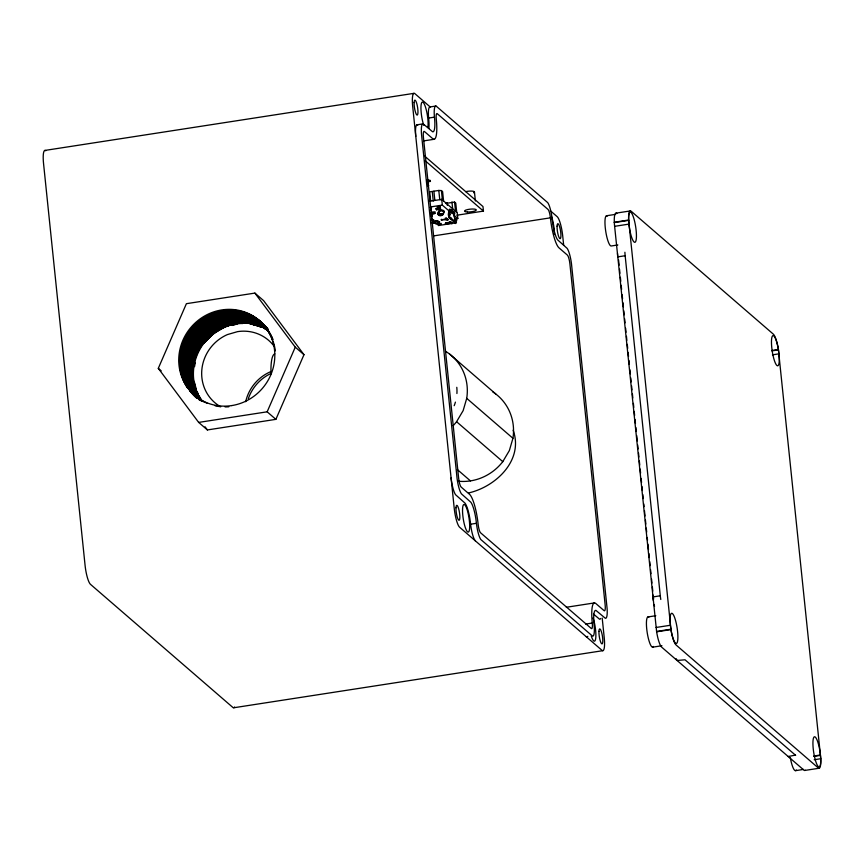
<?xml version="1.0" encoding="UTF-8"?>
<svg xmlns="http://www.w3.org/2000/svg" width="864" height="864" viewBox="0 0 864 864"><rect width="100%" height="100%" fill="white"/><g stroke="black" fill="none" stroke-linecap="round" stroke-linejoin="round"><path stroke-width="1.3" d="M182.725 361.552L182.79 359.024M183.146 359.338L182.952 369.511L183.816 373.14M200.005 399.762L197.845 397.645C165.413 354.942 224.251 295.25 267.062 328.277M198.288 398.023C182.704 377.039 188.676 345.74 208.904 330.005L220.061 323.417L232.146 319.885L244.793 319.583L256.813 322.585L267.451 329.357M435.197 211.907C435.024 214.196 430.834 212.63 431.946 215.86M456.17 220.709L455.058 220.946L456.602 220.849L456.754 219.532L454.853 218.786L453.546 213.592M183.578 354.046L184.658 350.363M185.371 347.9L186.44 344.218M186.883 344.596L183.654 355.644L186.883 344.596C195.458 324.842 216.778 311.742 238.334 313.999L250.355 316.991M445.522 351.292A49.432 46.98 -49.2 0 1 466.722 398.347L463.147 410.627L456.57 421.708A49.432 46.98 -49.2 0 1 453.211 425.628M492.782 391.889A49.432 46.98 -49.2 0 1 512.935 438.296L509.35 450.576L502.783 461.657A49.432 46.98 -49.2 0 1 457.898 481.172M438.502 225.234L436.914 223.506M444.107 211.723C444.355 212.587 440.327 209.326 438.944 211.345C441.256 212.209 434.268 217.242 442.8 214.888M455.058 220.946L455.177 222.944L455.317 221.173M439.981 207.436L437.692 207.792L438.599 208.829L439.56 208.678L439.981 207.436L440.543 207.922L439.798 208.883M453.935 212.9L449.831 209.002L449.302 210.902L450.824 209.509L452.704 211.108L451.786 212.684M433.75 220.774C432.032 221.81 430.488 215.093 432.248 213.538M439.96 211.345C434.7 211.788 440.197 219.348 443.513 213.592C446.105 210.103 441.806 209.38 438.826 210.362M158.296 368.345L186.397 303.685L254.891 293.09L263.606 300.629L303.977 354.694L275.875 419.353L207.392 429.937L198.666 422.41L158.296 368.345L161.201 370.85M198.666 422.41L267.16 411.815L295.261 347.155L254.891 293.09M446.386 219.283L447.8 220.093L446.386 219.283L446.774 218.376M450.522 222.858L451.948 223.668L450.522 222.858L450.911 221.962M451.127 223.387L451.526 222.491M441.655 214.294L438.998 214.704L437.519 213.43M436.039 221.011L437.962 221.638L434.376 222.188A1.112 1.058 -49.2 0 1 433.188 221.281L433.058 220.028M190.382 337.576L192.359 334.249M265.248 327.467L256.705 322.618L244.685 319.615C227.556 318.028 210.611 325.782 199.919 339.109L193.223 350.222A49.432 46.98 -49.2 0 0 199.692 399.978M220.493 323.784L209.347 330.383L200.351 339.487L193.774 350.568A49.432 46.98 -49.2 0 0 198.601 398.434M199.919 339.109L193.223 350.222L194.098 350.978L200.783 339.854L209.779 330.761L220.936 324.162L219.618 323.039M452.509 211.896C453.762 210.125 456.311 214.337 453.676 214.672M430.693 210.287L431.438 209.326L430.877 208.85M433.782 223.366L432.637 222.124L433.782 223.366L435.488 222.253M442.854 214.564L443.351 214.11M451.807 212.695C446.969 211.378 447.628 215.719 450.446 219.002M448.675 213.084L449.215 210.827M199.692 338.915L204.034 334.163M455.177 222.944L438.34 225.558M200.027 399.546A49.432 46.98 -49.2 0 1 201.658 340.632L201.226 340.254L210.222 331.139L221.368 324.562L233.572 321.019C245.484 319.55 257.828 322.067 267.635 329.206M242.827 323.514C227.761 323.158 213.743 331.571 204.271 342.889L203.839 342.511L212.836 333.396L223.981 326.819L236.066 323.298L248.724 322.996L260.744 325.987L267.149 329.627M201.982 341.021L211.118 331.884L222.124 325.328L234.382 321.775L247.417 321.862L259.438 324.853L267.883 329.724M267.494 329.67C248.962 306.061 210.146 309.69 192.942 333.072A49.432 46.98 -49.2 0 1 200.038 325.544M225.72 314.215L213.592 317.822L202.565 324.389L193.374 333.45M200.351 339.487C215.741 319.086 247.212 313.254 267.818 329.065M265.172 327.586C244.782 313.589 215.428 320.803 200.783 339.854L199.476 338.731M201.226 340.254L210.33 331.117L221.249 324.572L233.572 321.019M199.044 398.812A49.432 46.98 -49.2 0 1 204.044 335.966A49.432 46.98 -49.2 0 1 266.274 328.007A49.432 46.98 -49.2 0 0 234.004 321.386L221.681 324.95L210.773 331.495L201.658 340.632L210.654 331.517L221.8 324.94L234.004 321.386L246.478 321.106L258.53 324.097L258.098 323.719M202.532 341.377L211.648 332.251L222.674 325.685L234.878 322.142M203.839 342.511L212.954 333.385L223.862 326.84L236.185 323.276L249.102 323.374L261.058 326.387L267.592 330.005M201.809 400.831A49.432 46.98 -49.2 0 1 204.152 342.911L213.268 333.774L224.424 327.197L223.862 326.84M435.056 213.3L432.713 213.84M440.586 213.808L441.99 214.153M208.807 329.778L214.11 326.311M202.133 324.011L213.16 317.444L226.195 313.686A49.432 46.98 -49.2 0 1 238.734 313.405M223.549 326.43L212.08 332.629L202.964 341.755A49.432 46.98 -49.2 0 0 201.215 400.691M430.639 200.966L429.7 191.851L438.804 190.447L441.407 190.566L442.606 191.592L443.545 200.707L442.357 199.67L439.744 199.562L438.804 190.447M431.06 208.375L431.59 207.9L430.294 207.706M445.457 203.494L454.561 202.079L455.76 203.116L456.7 212.22M440.165 206.96C442.12 205.394 434.29 207.014 438.35 207.241M468.774 492.912C496.012 486.626 523.908 460.058 513.13 430.186M429.786 181.742L428.35 179.95L427.205 179.863M223.279 311.634L223.679 311.515A49.432 46.98 -49.2 0 1 266.803 328.061M225.461 313.513L225.86 313.394A49.432 46.98 -49.2 0 1 238.399 313.114M251.629 317.153A49.432 46.98 -49.2 0 0 227.07 314.442L214.866 317.984A49.432 46.98 -49.2 0 0 199.811 399.784A49.432 46.98 -49.2 0 1 215.741 318.74L227.934 315.198A49.432 46.98 -49.2 0 1 239.242 314.788M228.841 315.976L216.605 319.486A49.432 46.98 -49.2 0 0 199.724 399.632M222.998 326.084C237.395 320.339 254.858 320.468 267.7 329.875M244.361 319.205L245.668 320.339L257.688 323.33M234.382 321.775L235.688 322.898L223.43 326.462L222.124 325.328M231.822 319.496L233.129 320.62L245.668 320.339M232.157 325.447L236.995 324.043A49.432 46.98 -49.2 0 0 232.092 325.058M448.837 213.592C453.136 213.754 447.53 217.836 448.772 213.019M434.387 213.721C436.05 213.192 432.335 212.285 432.022 213.127L432.389 216.14M438.048 221.605L437.346 221.875L438.761 222.221M814.19 759.748L820.703 758.722L820.649 757.393L778.399 349.51A16.805 3.478 81.2 0 0 773.345 334.163L631.206 211.27A16.805 3.478 81.2 0 0 628.636 220.018L670.961 629.597A16.805 3.478 81.2 0 0 676.026 644.944L818.24 767.902A16.438 3.402 81.2 0 0 820.757 759.348L820.465 755.341L813.953 756.356M44.82 150.444L413.964 93.344M429.818 106.974L435.64 106.078M428.63 118.044L434.452 117.148M416.988 124.805L422.809 123.908M423.641 140.897L434.279 139.255M429.862 180.338L429.019 181.019L430.445 181.332L429.862 180.338L430.445 181.332M429.019 181.019L430.38 180.792M429.775 201.226L441.72 199.379L457.229 212.771L457.823 218.516L455.166 218.927M430.369 206.96L442.314 205.114L448.135 210.136M439.992 207.976L440.64 209.218L436.298 209.455L436.201 208.451L438.642 208.073M436.331 208.537L437.119 208.742M440.078 208.753L440.154 209.293L439.56 208.678M436.298 209.455L440.64 209.218M443.459 213.322L440.608 213.926M456.851 215.222L483.451 211.108L482.976 206.55L424.634 156.103M431.546 220.201L433.793 219.845M445.306 218.063L445.414 219.132L441.05 219.812L446.807 219.758L446.818 218.452L445.921 218.592L446.029 219.661M445.414 219.132L448.211 219.186L446.926 219.521M434.268 221.119L436.838 220.698M431.266 222.62L433.922 222.21M439.614 221.713L437.108 221.368M433.544 223.16L434.743 223.214M450.166 222.264L445.684 222.847L445.802 223.916L451.04 223.312L450.954 222.026M449.453 221.638L449.561 222.718L445.187 223.398L445.802 223.916M449.561 222.718L452.358 222.772L451.062 223.106M439.83 224.294L441.083 224.338L440.964 223.258M433.393 235.937L550.411 217.836A25.639 5.314 81.2 0 0 559.008 247.86L567.378 255.096A7.528 1.566 81.2 0 1 569.905 263.92L605.146 604.93A7.528 1.566 81.2 0 1 604.13 610.686L595.75 603.45A25.639 5.314 81.2 0 0 592.283 623.041A7.171 1.49 81.2 0 1 591.322 628.528L480.546 532.764A7.171 1.49 81.2 0 1 478.148 524.362A25.639 5.314 81.2 0 0 469.552 494.338L461.182 487.091A7.528 1.566 81.2 0 1 458.654 478.278L423.414 137.268A7.528 1.566 81.2 0 1 424.429 131.501L432.81 138.748A25.639 5.314 81.2 0 0 436.277 119.146A7.171 1.49 81.2 0 1 437.238 113.67L548.014 209.434A7.171 1.49 81.2 0 1 550.411 217.836M615.902 213.16L630.245 210.946M606.452 215.762L615.665 214.348M805.259 770.191A16.438 3.402 81.2 0 1 803.909 770.116L661.684 647.158A16.805 3.478 81.2 0 1 656.629 631.811L614.412 224.24L614.304 222.242L628.636 220.018M614.326 222.588L628.657 220.374A15.304 3.175 81.2 0 1 633.668 217.868A15.304 3.175 81.2 0 1 635.44 241.942A15.304 3.175 81.2 0 1 628.938 224.111L628.657 220.374M614.596 226.336L628.938 224.111M617.846 244.966L611.269 245.981A15.304 3.175 81.2 0 1 605.502 229.716A15.304 3.175 81.2 0 1 607.338 216.065M624.899 252.245A15.314 3.175 81.2 0 0 625.007 254.07L625.158 255.744L617.76 256.878L617.609 255.215A15.314 3.175 81.2 0 1 617.501 253.39M224.424 327.197L224.305 327.218A49.432 46.98 -49.2 0 1 261.058 326.387L267.516 330.016M248.983 323.374L260.744 325.987L267.084 329.638M204.152 342.911L213.386 333.752L212.836 333.396M193.687 392.191L194.616 392.051M771.887 350.514L778.399 349.51M771.941 350.892L778.453 349.888L778.972 353.83A15.304 3.175 81.2 0 1 775.235 362.804A15.304 3.175 81.2 0 1 771.887 337.37A15.304 3.175 81.2 0 1 778.453 349.888M772.459 354.845L778.972 353.83M470.599 524.21L476.431 523.314M566.352 607.262L594.281 602.942M625.158 255.744L660.29 595.793L652.903 596.938L653.098 598.644A15.314 3.175 81.2 0 0 653.389 600.631M585.641 624.078L592.283 623.041M647.914 616.95L655.798 615.73M656.057 627.48L670.388 625.266A15.304 3.175 81.2 0 1 674.125 616.291A15.304 3.175 81.2 0 1 677.473 641.736A15.304 3.175 81.2 0 1 670.907 629.219L670.388 625.266M656.575 631.433L670.907 629.219M656.629 631.811L670.961 629.597M233.798 707.756L602.942 650.657M652.73 647.158L661.932 645.732M795.679 755.363L685.012 659.783L677.203 660.474A14.947 3.1 81.2 0 1 676.22 658.735M795.29 755.125L788.281 756.508A14.947 3.1 81.2 0 0 788.692 756.529M813.91 756.011L820.433 754.996A15.304 3.175 81.2 0 0 813.92 737.154A15.304 3.175 81.2 0 0 815.692 761.227A15.304 3.175 81.2 0 0 820.703 758.722M795.571 770.656L803.466 769.435M804.848 770.44L819.191 768.226M232.038 319.68L238.097 319.345M241.898 319.68L247.212 320.198M224.381 313.06L225.796 313.805M227.005 315.317L227.534 314.842A49.432 46.98 -49.2 0 1 257.645 320.22M228.744 316.829L229.273 316.343A49.432 46.98 -49.2 0 1 258.304 321.138M229.619 317.585L242.158 317.304M240.646 321.624L246.92 321.484L248.227 322.618L241.952 322.758M449.042 215.741L449.377 217.004L451.224 218.203M455.004 221.854L456.484 222.75L449.701 217.004M244.577 319.388L250.376 320.706M253.195 324.648L261.619 326.743A49.432 46.98 -49.2 0 1 267.17 329.411M257.245 325.922L260.852 326.819M261.058 326.387L248.659 322.996M252.461 324.464L262.051 327.121M259.351 326.484L261.932 327.132M439.182 215.395L438.35 214.888M449.183 209.822L448.492 212.522M434.236 211.874L431.903 212.058A1.112 1.058 -49.2 0 0 430.942 213.3L431.309 216.313M249.923 316.613L260.96 322.996M264.168 328.342L266.274 329.551M417.798 125.064L417.398 124.826A15.077 3.121 81.2 0 0 415.649 134.752L415.789 136.393M586.3 636.768L586.688 637.006A14.72 3.046 81.2 0 0 587.779 636.325M211.648 332.251L211.118 331.884L212.512 333.007L203.407 342.133L202.09 341.01M223.16 326.03L222.296 325.285M199.811 339.152L200.664 339.898M550.314 210.73L557.172 216.659A16.546 3.424 81.2 0 1 562.723 236.034L563.663 245.192M425.11 160.661L483.451 211.108M449.885 210.632L454.237 214.391M449.615 210.805L453.978 214.574L454.842 218.797M453.946 215.168L457.823 218.516M437.692 207.792L438.242 208.278M436.201 208.451L436.763 208.915M436.838 209.693L436.406 209.315L437.206 209.639M450.166 223.247L450.058 222.167M432.022 213.127L432.961 213.959M441.083 224.338L440.068 223.463L436.482 224.014A1.112 1.058 -49.2 0 1 435.294 223.106M432.529 219.618L433.296 220.277M449.582 354.056L495.785 394.006M466.722 398.347L512.935 438.296M456.57 421.708L502.783 461.657M457.369 469.595L470.437 480.892M295.261 347.155L303.977 354.694M256.381 322.207L257.569 323.374M258.876 324.497L260.302 325.609M260.626 326.009L261.176 326.365M593.525 614.099L599.508 619.175A15.077 3.121 81.2 0 0 600.631 618.473M225.288 313.837L225.364 313.902A49.432 46.98 -49.2 0 0 202.025 323.914M234.004 321.386L233.453 321.03A49.432 46.98 -49.2 0 1 267.71 329.087A49.432 46.98 -49.2 0 0 214.823 318.892M221.249 324.572L221.8 324.94M208.591 329.594L209.898 330.728M210.222 331.139L210.773 331.495M267.16 411.815L275.875 419.353M192.91 349.812L194.216 350.935M191.743 392.364L196.992 397.667M232.146 319.885L232.578 320.274A49.432 46.98 -49.2 0 1 266.846 328.331M455.738 219.164L456.095 219.812M455.069 222.912L455.706 223.538L449.485 218.084L449.377 217.004M191.311 391.986L197.424 398.164M475.416 540.896L475.016 540.454A14.72 3.046 81.2 0 1 470.772 525.614L470.275 521.413A18.09 3.748 81.2 0 0 465.048 503.172L455.63 494.78A15.077 3.121 81.2 0 1 451.278 479.574L451.084 477.878M205.038 426.784L207.392 429.937M189.68 384.934L195.642 395.734M187.045 383.789L188.244 385.949M189.356 388.044L191.819 392.429M439.808 223.333L440.003 224.5M453.762 213.84L454.032 214.542M448.816 215.59L449.442 217.652M184.324 375.505L185.857 381.64M660.29 595.793L660.496 597.499A15.314 3.175 81.2 0 0 660.787 599.486M618.548 259.837L619.11 265.205M619.52 269.222L619.942 273.251M620.352 277.279L620.773 281.297M621.184 285.325L621.605 289.343M622.156 294.71L622.566 298.739M622.987 302.756L623.398 306.785M623.819 310.802L624.229 314.831M624.65 318.848L625.061 322.877M625.622 328.244L626.033 332.262M626.454 336.29L626.864 340.308M627.286 344.336L627.696 348.365M628.117 352.382L628.528 356.411M628.949 360.428L629.359 364.457M629.921 369.824L630.331 373.842M630.752 377.87L631.163 381.888M631.584 385.916L631.994 389.934M632.416 393.962L632.826 397.991M633.377 403.348L633.798 407.376M634.208 411.394L634.63 415.422M635.04 419.45L635.461 423.468M635.872 427.496L636.293 431.514M636.703 435.542L637.265 440.91M637.675 444.928L638.096 448.956M638.507 452.974L638.928 457.002M639.338 461.02L639.76 465.048M640.17 469.076L640.591 473.094M641.142 478.462L641.563 482.479M641.974 486.508L642.395 490.536M642.805 494.554L643.226 498.582M643.777 503.939L644.058 506.628M644.468 510.646L645.019 516.013M645.44 520.042L645.851 524.059M646.272 528.088L646.682 532.105M647.244 537.473L647.514 540.151M647.935 544.18L648.486 549.547M648.907 553.565L649.318 557.593M649.739 561.622L650.149 565.639M650.57 569.668L650.981 573.685M651.542 579.053L651.953 583.081M652.374 587.099L652.784 591.127M653.206 595.145L653.616 599.173M602.197 618.062L604.228 637.686A16.546 3.424 81.2 0 1 601.992 650.333L459.648 527.267A16.178 3.348 81.2 0 1 454.226 508.313L412.679 106.315A16.546 3.424 81.2 0 1 414.914 93.668L430.218 106.996A14.72 3.046 81.2 0 0 428.512 116.683L428.868 120.766A18.09 3.748 81.2 0 1 428.89 128.412M474.455 192.024L475.384 200.988M454.561 202.079L455.512 211.194M455.468 218.743L455.695 220.892M455.166 218.754L455.382 220.903M451.958 201.96L452.758 209.768M450.349 221.497L450.457 222.577M447.055 202.727L447.314 205.33M446.202 217.922L446.31 219.002M441.407 190.566L442.357 199.67M441.72 199.379L442.314 205.114M441.547 219.262L441.655 220.342M440.111 207.846L440.208 208.85M438.89 213.635L439.009 214.726M436.633 208.818L436.73 209.822M437.843 220.558L437.962 221.638M433.901 191.203L434.84 200.318M432.313 191.97L433.253 201.085M248.324 398.671A41.483 39.42 -49.2 0 1 271.318 373.313M234.565 706.968A16.546 3.424 81.2 0 1 232.848 707.432L90.504 584.356A16.178 3.348 81.2 0 1 85.082 565.412L43.535 163.404A16.546 3.424 81.2 0 1 45.77 150.768M196.981 396.889A49.432 46.98 -49.2 0 1 202.878 333.126A49.432 46.98 -49.2 0 1 266.198 327.521M197.046 398.25A49.432 46.98 -49.2 0 1 183.427 371.034M183.276 369.792A49.432 46.98 -49.2 0 1 226.13 314.572L238.691 314.312A49.432 46.98 -49.2 0 1 267.667 329.227M228.809 315.943A49.432 46.98 -49.2 0 1 240.116 315.544M241.348 315.662A49.432 46.98 -49.2 0 1 253.368 318.654M254.502 319.129A49.432 46.98 -49.2 0 1 256.738 320.166M199.714 399.514A49.432 46.98 -49.2 0 1 217.48 320.242L229.684 316.699A49.432 46.98 -49.2 0 1 242.222 316.418M243.454 316.57A49.432 46.98 -49.2 0 1 254.243 319.41M258.714 321.484A49.432 46.98 -49.2 0 1 260.863 322.715M593.05 617.9A13.997 2.905 81.2 0 1 595.771 637.87A13.997 2.905 81.2 0 1 591.257 635.915M551.588 216.713A13.997 2.905 81.2 0 1 554.418 234.49M200.351 399.935A49.432 46.98 -49.2 0 1 205.351 337.09A49.432 46.98 -49.2 0 1 267.581 329.13M200.07 399.319A49.432 46.98 -49.2 0 1 202.414 341.399M259.319 324.875A49.432 46.98 -49.2 0 1 266.987 328.828M200.934 400.075A49.432 46.98 -49.2 0 1 203.288 342.155M212.393 333.018A49.432 46.98 -49.2 0 1 267.862 329.584M259.751 325.253A49.432 46.98 -49.2 0 1 267.43 329.206M201.377 400.453A49.432 46.98 -49.2 0 1 203.72 342.533M199.476 399.179A49.432 46.98 -49.2 0 1 201.107 340.265M199.735 400.118A49.432 46.98 -49.2 0 1 197.413 397.267L191.452 386.467A49.432 46.98 -49.2 0 1 207.155 330.026A49.432 46.98 -49.2 0 1 264.643 326.462M195.674 395.755A49.432 46.98 -49.2 0 1 189.702 384.955M189.27 383.8A49.432 46.98 -49.2 0 1 206.41 327.715A49.432 46.98 -49.2 0 1 263.909 325.663A49.432 46.98 -49.2 0 0 205.513 326.938M201.474 401.134A49.432 46.98 -49.2 0 1 196.582 395.604L190.609 384.804A49.432 46.98 -49.2 0 1 218.354 320.998L230.558 317.455A49.432 46.98 -49.2 0 1 243.086 317.174M251.618 318.935A49.432 46.98 -49.2 0 1 253.962 319.723M259.578 322.24A49.432 46.98 -49.2 0 1 262.786 324.119M423.781 125.345A13.997 2.905 81.2 0 1 421.07 105.257A13.997 2.905 81.2 0 1 425.671 107.654A13.997 2.905 81.2 0 1 427.842 127.472M201.668 400.172A49.432 46.98 -49.2 0 1 199.152 395.896M198.072 393.66A49.432 46.98 -49.2 0 1 197.111 391.381M196.279 389.048A49.432 46.98 -49.2 0 1 194.746 382.968M194.562 366.628A49.432 46.98 -49.2 0 1 195.296 362.88M264.308 328.093A49.432 46.98 -49.2 0 1 266.522 329.195M190.134 385.333A49.432 46.98 -49.2 0 1 187.553 375.689M187.229 373.205A49.432 46.98 -49.2 0 1 187.132 364.36M187.79 359.327A49.432 46.98 -49.2 0 1 265.324 326.765M199.692 400.28A49.432 46.98 -49.2 0 1 194.454 393.466M193.201 391.327A49.432 46.98 -49.2 0 1 190.577 385.711M190.145 384.556A49.432 46.98 -49.2 0 1 187.812 374.825M187.672 373.583A49.432 46.98 -49.2 0 1 212.058 325.156A49.432 46.98 -49.2 0 1 264.784 326.419M217.307 319.529A49.432 46.98 -49.2 0 1 228.334 316.472L240.872 316.192A49.432 46.98 -49.2 0 1 263.574 325.264M193.147 392.342A49.432 46.98 -49.2 0 1 191.894 390.193M189.27 384.588A49.432 46.98 -49.2 0 1 186.257 363.604M186.926 358.571A49.432 46.98 -49.2 0 1 264.449 326.009M192.51 392.245A49.432 46.98 -49.2 0 1 187.963 383.454M187.531 382.298A49.432 46.98 -49.2 0 1 227.902 316.094L240.44 315.814A49.432 46.98 -49.2 0 1 267.754 328.946M253.876 318.125A49.432 46.98 -49.2 0 1 259.297 321.106M247.806 316.321A49.432 46.98 -49.2 0 1 252.493 317.909M258.055 320.576A49.432 46.98 -49.2 0 1 260.172 321.862M213.991 317.228A49.432 46.98 -49.2 0 0 199.886 399.816A49.432 46.98 -49.2 0 1 213.116 316.472L225.428 313.016A49.432 46.98 -49.2 0 1 237.967 312.736M244.858 314.496A49.432 46.98 -49.2 0 1 249.61 315.954M250.754 316.397A49.432 46.98 -49.2 0 1 255.226 318.47M225.32 312.93A49.432 46.98 -49.2 0 1 237.859 312.649M243.983 313.74A49.432 46.98 -49.2 0 1 248.735 315.209M249.88 315.641A49.432 46.98 -49.2 0 1 253.249 317.153M256.511 318.946A49.432 46.98 -49.2 0 1 258.584 320.274M203.353 401.706A49.432 46.98 -49.2 0 1 192.877 328.655A49.432 46.98 -49.2 0 1 266.695 327.974M199.098 399.06A49.432 46.98 -49.2 0 1 212.252 315.716L224.446 312.174A49.432 46.98 -49.2 0 1 236.984 311.893M238.216 312.044A49.432 46.98 -49.2 0 1 247.86 314.453M249.005 314.885A49.432 46.98 -49.2 0 1 251.262 315.868M253.476 316.969A49.432 46.98 -49.2 0 1 257.71 319.529M267.98 330.188A49.432 46.98 -49.2 0 1 272.538 338.98M228.841 406.771A49.432 46.98 -49.2 0 1 225.05 406.901M220.061 406.62A49.432 46.98 -49.2 0 1 215.147 405.81M206.906 403.153A49.432 46.98 -49.2 0 1 190.76 329.4A49.432 46.98 -49.2 0 1 266.566 328.18M197.23 398.488A49.432 46.98 -49.2 0 1 184.55 380.506M184.118 379.35A49.432 46.98 -49.2 0 1 206.572 319.626A49.432 46.98 -49.2 0 1 267.602 329.692M240.419 313.081A49.432 46.98 -49.2 0 1 248.843 315.295M249.988 315.738A49.432 46.98 -49.2 0 1 258.682 320.371M245.732 314.528A49.432 46.98 -49.2 0 1 250.42 316.116M252.677 317.088A49.432 46.98 -49.2 0 1 260.129 321.451M268.196 330.901A49.432 46.98 -49.2 0 1 272.981 339.563M185.22 341.55A49.432 46.98 -49.2 0 1 186.365 339.239M187.639 336.971A49.432 46.98 -49.2 0 1 189.022 334.778M191.268 331.636A49.432 46.98 -49.2 0 1 267.473 329.908M272.549 339.185A49.432 46.98 -49.2 0 0 235.721 311.742L223.182 312.023A49.432 46.98 -49.2 0 0 210.978 315.565M192.467 329.26A49.432 46.98 -49.2 0 1 196.992 324.616M196.258 397.645A49.432 46.98 -49.2 0 1 189.54 390.452M185.123 341.464A49.432 46.98 -49.2 0 1 186.268 339.152M187.531 336.884A49.432 46.98 -49.2 0 1 188.914 334.681M191.171 331.549A49.432 46.98 -49.2 0 1 223.517 312.304L224.122 311.893A49.432 46.98 -49.2 0 1 236.66 311.612M259.762 321.505A49.432 46.98 -49.2 0 1 261.792 322.898M465.728 191.635A5.929 1.372 -5.9 0 1 472.824 191.192A5.929 1.372 -5.9 0 1 473.602 192.791M186.71 349.25A49.432 46.98 -49.2 0 1 188.114 345.665M194.681 334.584A49.432 46.98 -49.2 0 1 198.05 330.664M203.796 325.447A49.432 46.98 -49.2 0 1 213.667 319.41M190.35 345.978A49.432 46.98 -49.2 0 1 191.495 343.678M260.453 322.358A49.432 46.98 -49.2 0 1 262.537 323.698M245.689 401.695A41.17 39.128 -49.2 0 1 270.432 371.779M197.078 398.336A49.432 46.98 -49.2 0 1 191.279 391.964M237.881 311.764A49.432 46.98 -49.2 0 1 248.681 314.604M250.938 315.576A49.432 46.98 -49.2 0 1 258.379 319.939M427.28 181.818A3.704 0.864 -5.9 0 1 428.112 182.671M427.41 182.293A3.704 0.864 -5.9 0 1 428.047 183.211M427.021 183.103A3.704 0.864 -5.9 0 1 428.134 184.064M427.291 182.963A3.445 0.799 -5.9 0 1 428.101 183.665M427.248 182.606A3.445 0.799 -5.9 0 1 428.058 183.298M428.08 185.436A3.154 0.734 -5.9 0 1 428.144 185.684M428.166 185.285A3.445 0.799 -5.9 0 1 428.101 185.965M428.069 184.885A3.704 0.864 -5.9 0 1 427.972 185.879M614.304 222.242A16.805 3.478 81.2 0 1 616.874 213.494M654.545 606.355A15.314 3.175 81.2 0 1 654.113 604.519M796.284 769.932A15.304 3.175 81.2 0 1 790.301 757.685M653.443 646.434A15.304 3.175 81.2 0 1 647.244 632.88A15.304 3.175 81.2 0 1 648.788 617.252M456.786 387.31A38.794 36.871 -49.2 0 1 456.916 393.509M455.414 402.116A38.794 36.871 -49.2 0 1 454.183 405.691M270.983 373.961A39.55 8.197 81.2 0 1 274.806 353.873M220.72 406.814A41.17 39.128 -49.2 0 1 201.841 369.738A41.17 39.128 -49.2 0 1 227.405 334.584L237.568 331.636A41.17 39.128 -49.2 0 1 274.093 346.216M214.391 318.514A49.432 46.98 -49.2 0 1 261.835 323.752M191.408 390.83A49.432 46.98 -49.2 0 1 190.145 388.692M187.099 381.92A49.432 46.98 -49.2 0 1 184.518 362.092M185.177 357.07A49.432 46.98 -49.2 0 1 194.346 335.988M195.124 334.962A49.432 46.98 -49.2 0 1 262.71 324.508M193.277 394.535A49.432 46.98 -49.2 0 1 190.955 391.684M212.728 317.066A49.432 46.98 -49.2 0 1 267.268 329.119M182.38 377.838A49.432 46.98 -49.2 0 1 211.129 314.939A49.432 46.98 -49.2 0 1 272.57 339.952M273.002 341.107A49.432 46.98 -49.2 0 1 275.335 350.849M187.358 387.785A49.432 46.98 -49.2 0 1 182.801 378.994M267.916 330.286A49.432 46.98 -49.2 0 1 269.33 332.294M186.149 384.642A49.432 46.98 -49.2 0 1 185.069 382.406M184.108 380.128A49.432 46.98 -49.2 0 1 181.224 357.88M181.764 354.121A49.432 46.98 -49.2 0 1 217.858 314.15A49.432 46.98 -49.2 0 1 267.17 329.324M437.454 222.534C440.575 224.435 439.463 220.46 437.454 222.534M436.428 106.326L436.05 106.099A14.72 3.046 81.2 0 0 434.333 115.787L434.7 119.869A18.09 3.748 81.2 0 1 432.594 131.771L423.23 123.93A15.077 3.121 81.2 0 0 421.47 133.844L457.099 478.667A15.077 3.121 81.2 0 0 461.452 493.873L470.88 502.276A18.09 3.748 81.2 0 1 476.096 520.506L476.593 524.707A14.72 3.046 81.2 0 0 480.838 539.546L592.51 636.098A14.72 3.046 81.2 0 0 594.227 626.411L593.86 622.328A18.09 3.748 81.2 0 1 595.966 610.427L605.329 618.268A15.077 3.121 81.2 0 0 607.09 608.342L571.45 263.52A15.077 3.121 81.2 0 0 567.108 248.324L557.68 239.922A18.09 3.748 81.2 0 1 552.463 221.681L551.966 217.48A14.72 3.046 81.2 0 0 547.722 202.64L436.428 106.326M455.987 507.794A7.592 1.577 81.2 0 0 458.676 520.15A7.592 1.577 81.2 0 0 459.086 510.473A7.592 1.577 81.2 0 0 455.987 507.794M462.553 509.015A13.997 2.905 81.2 0 0 467.5 531.803A13.997 2.905 81.2 0 0 468.256 513.95A13.997 2.905 81.2 0 0 462.553 509.015M414.115 102.589A7.592 1.577 81.2 0 0 416.804 114.944A7.592 1.577 81.2 0 0 417.204 105.257A7.592 1.577 81.2 0 0 414.115 102.589M598.936 631.39A7.592 1.577 81.2 0 0 601.625 643.745A7.592 1.577 81.2 0 0 602.035 634.068A7.592 1.577 81.2 0 0 598.936 631.39M557.064 226.184A7.592 1.577 81.2 0 0 559.753 238.54A7.592 1.577 81.2 0 0 560.164 228.852A7.592 1.577 81.2 0 0 557.064 226.184M467.348 211.982A5.929 1.372 -5.9 0 0 476.312 209.952A5.929 1.372 -5.9 0 0 467.586 209.563A5.929 1.372 -5.9 0 0 467.348 211.982M231.725 405.583A49.432 46.98 -49.2 0 0 265.691 327.434A49.432 46.98 -49.2 0 0 182.92 340.232A49.432 46.98 -49.2 0 0 231.725 405.583"/></g></svg>
